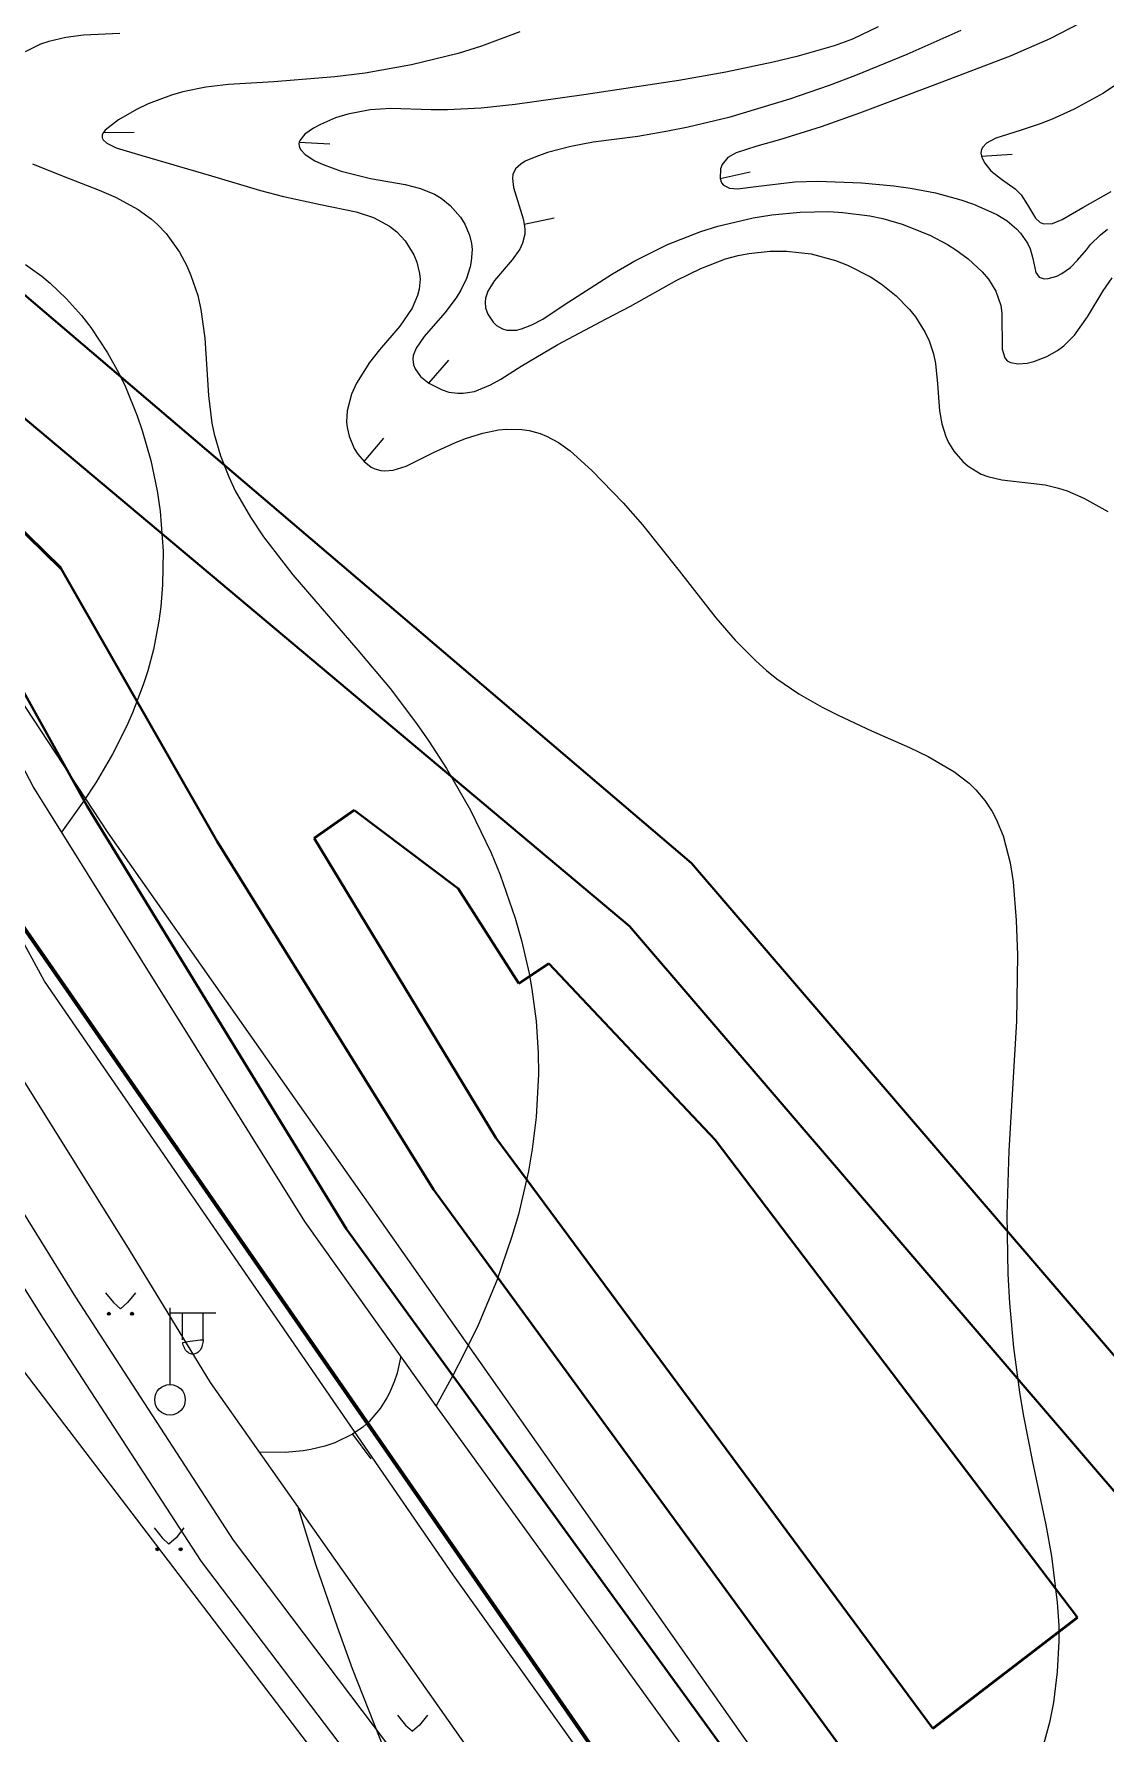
# Model space of a CAD drawing. Extents: x 1000 to 4000, y -5000 to -1000.
# Drawn here: x 1636.4 to 1706.4, y -4375.9 to -4264.8 of the extents above; entities that cross this region are included whole.
import ezdxf

# ---------------------------------------------------------------- set-up
doc = ezdxf.new("R2010")
doc.units = 0
doc.header["$MEASUREMENT"] = 0
for name, color, linetype in [('границы команд_1', 10, 'CONTINUOUS'), ('СЛОЙ_11', 7, 'CONTINUOUS'), ('СЛОЙ_24', 7, 'CONTINUOUS'), ('СЛОЙ_3', 7, 'CONTINUOUS'), ('СЛОЙ_41', 7, 'CONTINUOUS'), ('СЛОЙ_44', 7, 'CONTINUOUS'), ('СЛОЙ_50', 7, 'CONTINUOUS'), ('СЛОЙ_51', 7, 'CONTINUOUS'), ('СЛОЙ_6', 7, 'CONTINUOUS')]:
    doc.layers.add(name, color=color, linetype=linetype)

msp = doc.modelspace()

# ---------------------------------------------------------------- linework, layer by layer
at = {"layer": 'границы команд_1', "color": 6, "lineweight": 100}
msp.add_lwpolyline([(1232.11, -4386.01), (1363.2, -4532.87), (1381.72, -4552.5), (1403.93, -4569.93), (1443.73, -4590.95), (1468.13, -4601.74), (1562.69, -4618.1), (1653.41, -4634.07), (1688.72, -4638.31), (1704.49, -4638.31), (1722.79, -4634.02), (1760.92, -4607.28), (1770.05, -4590.33), (1775.59, -4571.42), (1777.87, -4554.14), (1774.94, -4530.66), (1770.7, -4517.78), (1633.08, -4319.39), (1619.81, -4295.08), (1612.96, -4276.82), (1612.96, -4259.86)], dxfattribs=at)
at = {"layer": 'СЛОЙ_11', "color": 253, "linetype": 'Continuous', "lineweight": 0}
msp.add_lwpolyline([(1626.49, -4340.14), (1672.56, -4400.52)], dxfattribs=at)
at = {"layer": 'СЛОЙ_24', "color": 253, "linetype": 'Continuous', "lineweight": 0}
for points in [[(1722, -4436.01), (1705.63, -4413.31), (1682.44, -4381.75), (1662.63, -4354.38), (1654.11, -4342.42), (1636.34, -4313.99), (1629.8, -4301.56), (1624.5, -4292.16), (1622.49, -4288.47), (1620.01, -4282.35), (1619.36, -4280.04), (1618.57, -4276.13), (1617.84, -4273.19), (1617.68, -4271.02), (1617.84, -4265), (1618.16, -4260.02), (1618.64, -4254.56)], [(1692.99, -4420.91), (1688.17, -4414.93), (1663.97, -4382.48), (1649.45, -4363.24), (1639.13, -4347.37), (1625.86, -4325.96), (1613.99, -4304.45), (1609.55, -4296.39), (1604.82, -4284.11), (1600.42, -4268.13)], [(1692.51, -4415.57), (1691.22, -4413.85), (1673.61, -4389.38), (1647.93, -4352.94), (1642.64, -4344.27), (1632.29, -4327.73), (1617.41, -4302.98), (1614.77, -4298.72), (1611.72, -4293.18), (1609.79, -4285.31), (1608.99, -4282.34)], [(1674.97, -4400.74), (1669.27, -4393.51), (1647.36, -4364.65), (1637.02, -4348.75), (1629.23, -4336.4)]]:
    msp.add_lwpolyline(points, dxfattribs=at)
at = {"layer": 'СЛОЙ_3', "color": 253, "linetype": 'Continuous', "lineweight": 0}
for p, q in [((1645.29, -4353.07), (1645.29, -4348.07)), ((1645.29, -4351.07), (1645.29, -4348.07)), ((1645.29, -4348.38), (1648.29, -4348.38)), ((1646.11, -4350.15), (1646.11, -4348.38)), ((1647.45, -4350.15), (1647.45, -4348.38))]:
    msp.add_line(p, q, dxfattribs=at)
msp.add_lwpolyline([(1647.45, -4350.15, -0.035191), (1647.44, -4350.33, -0.036545), (1647.4, -4350.51, -0.03934), (1647.34, -4350.67, -0.0437), (1647.26, -4350.82, -0.049642), (1647.16, -4350.93, -0.056748), (1647.04, -4351.02, -0.0637), (1646.91, -4351.07, -0.068204), (1646.78, -4351.09, -0.068204), (1646.65, -4351.07, -0.0637), (1646.53, -4351.02, -0.056748), (1646.41, -4350.93, -0.049642), (1646.31, -4350.82, -0.0437), (1646.23, -4350.67, -0.03934), (1646.16, -4350.51, -0.036545), (1646.12, -4350.33, -0.035191)], format="xyb", close=True, dxfattribs=at)
msp.add_circle((1645.29, -4354.07), 1, dxfattribs=at)
at = {"layer": 'СЛОЙ_41', "color": 253, "linetype": 'Continuous', "lineweight": 0}
for p, q in [((1641.08, -4347.07), (1641.59, -4347.72)), ((1643.03, -4347.07), (1642.52, -4347.72)), ((1641.59, -4347.72), (1642.05, -4348.13)), ((1642.52, -4347.72), (1642.05, -4348.13)), ((1644.26, -4362.45), (1644.77, -4363.1)), ((1644.77, -4363.1), (1645.22, -4363.51)), ((1645.69, -4363.1), (1645.22, -4363.51)), ((1646.2, -4362.45), (1645.69, -4363.1)), ((1660.17, -4374.68), (1660.68, -4375.33)), ((1660.68, -4375.33), (1661.14, -4375.74)), ((1661.61, -4375.33), (1661.14, -4375.74)), ((1662.12, -4374.68), (1661.61, -4375.33))]:
    msp.add_line(p, q, dxfattribs=at)
for centre in [(1641.29, -4348.45), (1642.81, -4348.45), (1644.47, -4363.84), (1645.99, -4363.84)]:
    msp.add_circle(centre, 0.0976, dxfattribs=at)
for points in [[(1641.21, -4348.51), (1641.2, -4348.42), (1641.21, -4348.4)], [(1641.2, -4348.49), (1641.2, -4348.43), (1641.2, -4348.42)], [(1641.2, -4348.49), (1641.2, -4348.42), (1641.21, -4348.51)], [(1641.2, -4348.47), (1641.2, -4348.45), (1641.2, -4348.43)], [(1641.2, -4348.47), (1641.2, -4348.43), (1641.2, -4348.49)], [(1641.22, -4348.52), (1641.21, -4348.4), (1641.22, -4348.38)], [(1641.21, -4348.51), (1641.21, -4348.4), (1641.22, -4348.52)], [(1641.24, -4348.54), (1641.22, -4348.38), (1641.24, -4348.37)], [(1641.22, -4348.52), (1641.22, -4348.38), (1641.24, -4348.54)], [(1641.26, -4348.54), (1641.24, -4348.37), (1641.26, -4348.36)], [(1641.24, -4348.54), (1641.24, -4348.37), (1641.26, -4348.54)], [(1641.26, -4348.54), (1641.26, -4348.36), (1641.27, -4348.55)], [(1641.27, -4348.55), (1641.26, -4348.36), (1641.27, -4348.36)], [(1641.27, -4348.55), (1641.27, -4348.36), (1641.29, -4348.55)], [(1641.29, -4348.55), (1641.27, -4348.36), (1641.29, -4348.36)], [(1642.73, -4348.51), (1642.72, -4348.42), (1642.73, -4348.4)], [(1642.72, -4348.49), (1642.72, -4348.43), (1642.72, -4348.42)], [(1642.72, -4348.49), (1642.72, -4348.42), (1642.73, -4348.51)], [(1642.72, -4348.47), (1642.72, -4348.45), (1642.72, -4348.43)], [(1642.72, -4348.47), (1642.72, -4348.43), (1642.72, -4348.49)], [(1642.75, -4348.52), (1642.73, -4348.4), (1642.75, -4348.38)], [(1642.73, -4348.51), (1642.73, -4348.4), (1642.75, -4348.52)], [(1642.76, -4348.54), (1642.75, -4348.38), (1642.76, -4348.37)], [(1642.75, -4348.52), (1642.75, -4348.38), (1642.76, -4348.54)], [(1642.78, -4348.54), (1642.76, -4348.37), (1642.78, -4348.36)], [(1642.76, -4348.54), (1642.76, -4348.37), (1642.78, -4348.54)], [(1642.78, -4348.54), (1642.78, -4348.36), (1642.8, -4348.55)], [(1642.8, -4348.55), (1642.78, -4348.36), (1642.8, -4348.36)], [(1642.8, -4348.55), (1642.8, -4348.36), (1642.81, -4348.55)], [(1642.81, -4348.55), (1642.8, -4348.36), (1642.81, -4348.36)], [(1644.38, -4363.88), (1644.37, -4363.82), (1644.38, -4363.8)], [(1644.37, -4363.86), (1644.37, -4363.84), (1644.37, -4363.82)], [(1644.37, -4363.86), (1644.37, -4363.82), (1644.38, -4363.88)], [(1644.39, -4363.9), (1644.38, -4363.8), (1644.39, -4363.79)], [(1644.38, -4363.88), (1644.38, -4363.8), (1644.39, -4363.9)], [(1644.4, -4363.91), (1644.39, -4363.79), (1644.4, -4363.77)], [(1644.39, -4363.9), (1644.39, -4363.79), (1644.4, -4363.91)], [(1644.41, -4363.92), (1644.4, -4363.77), (1644.41, -4363.76)], [(1644.4, -4363.91), (1644.4, -4363.77), (1644.41, -4363.92)], [(1644.43, -4363.93), (1644.41, -4363.76), (1644.43, -4363.75)], [(1644.41, -4363.92), (1644.41, -4363.76), (1644.43, -4363.93)], [(1644.43, -4363.93), (1644.43, -4363.75), (1644.45, -4363.94)], [(1644.45, -4363.94), (1644.43, -4363.75), (1644.45, -4363.75)], [(1644.47, -4363.94), (1644.45, -4363.75), (1644.47, -4363.74)], [(1644.45, -4363.94), (1644.45, -4363.75), (1644.47, -4363.94)], [(1645.9, -4363.88), (1645.89, -4363.82), (1645.9, -4363.8)], [(1645.89, -4363.86), (1645.89, -4363.84), (1645.89, -4363.82)], [(1645.89, -4363.86), (1645.89, -4363.82), (1645.9, -4363.88)], [(1645.91, -4363.9), (1645.9, -4363.8), (1645.91, -4363.79)], [(1645.9, -4363.88), (1645.9, -4363.8), (1645.91, -4363.9)], [(1645.92, -4363.91), (1645.91, -4363.79), (1645.92, -4363.77)], [(1645.91, -4363.9), (1645.91, -4363.79), (1645.92, -4363.91)], [(1645.94, -4363.92), (1645.92, -4363.77), (1645.94, -4363.76)], [(1645.92, -4363.91), (1645.92, -4363.77), (1645.94, -4363.92)], [(1645.95, -4363.93), (1645.94, -4363.76), (1645.95, -4363.75)], [(1645.94, -4363.92), (1645.94, -4363.76), (1645.95, -4363.93)], [(1645.95, -4363.93), (1645.95, -4363.75), (1645.97, -4363.94)], [(1645.97, -4363.94), (1645.95, -4363.75), (1645.97, -4363.75)], [(1645.99, -4363.94), (1645.97, -4363.75), (1645.99, -4363.74)], [(1645.97, -4363.94), (1645.97, -4363.75), (1645.99, -4363.94)]]:
    msp.add_solid(points, dxfattribs=at)
at = {"layer": 'СЛОЙ_41', "color": 253, "linetype": 'Continuous', "lineweight": 0, "extrusion": (0, 0, -1)}
for points in [[(-1641.29, -4348.55), (-1641.29, -4348.36), (-1641.31, -4348.55)], [(-1641.31, -4348.55), (-1641.29, -4348.36), (-1641.31, -4348.36)], [(-1641.31, -4348.55), (-1641.31, -4348.36), (-1641.33, -4348.54)], [(-1641.33, -4348.54), (-1641.31, -4348.36), (-1641.33, -4348.36)], [(-1641.33, -4348.54), (-1641.33, -4348.36), (-1641.35, -4348.54)], [(-1641.35, -4348.54), (-1641.33, -4348.36), (-1641.35, -4348.37)], [(-1641.35, -4348.54), (-1641.35, -4348.37), (-1641.36, -4348.52)], [(-1641.36, -4348.52), (-1641.35, -4348.37), (-1641.36, -4348.38)], [(-1641.36, -4348.52), (-1641.36, -4348.38), (-1641.37, -4348.51)], [(-1641.37, -4348.51), (-1641.36, -4348.38), (-1641.37, -4348.4)], [(-1641.37, -4348.51), (-1641.37, -4348.4), (-1641.38, -4348.49)], [(-1641.38, -4348.49), (-1641.37, -4348.4), (-1641.38, -4348.42)], [(-1641.38, -4348.49), (-1641.38, -4348.42), (-1641.39, -4348.47)], [(-1641.39, -4348.47), (-1641.38, -4348.42), (-1641.39, -4348.43)], [(-1641.39, -4348.47), (-1641.39, -4348.43), (-1641.39, -4348.45)], [(-1642.81, -4348.55), (-1642.81, -4348.36), (-1642.83, -4348.55)], [(-1642.83, -4348.55), (-1642.81, -4348.36), (-1642.83, -4348.36)], [(-1642.83, -4348.55), (-1642.83, -4348.36), (-1642.85, -4348.54)], [(-1642.85, -4348.54), (-1642.83, -4348.36), (-1642.85, -4348.36)], [(-1642.85, -4348.54), (-1642.85, -4348.36), (-1642.87, -4348.54)], [(-1642.87, -4348.54), (-1642.85, -4348.36), (-1642.87, -4348.37)], [(-1642.87, -4348.54), (-1642.87, -4348.37), (-1642.88, -4348.52)], [(-1642.88, -4348.52), (-1642.87, -4348.37), (-1642.88, -4348.38)], [(-1642.88, -4348.52), (-1642.88, -4348.38), (-1642.9, -4348.51)], [(-1642.9, -4348.51), (-1642.88, -4348.38), (-1642.9, -4348.4)], [(-1642.9, -4348.51), (-1642.9, -4348.4), (-1642.9, -4348.49)], [(-1642.9, -4348.49), (-1642.9, -4348.4), (-1642.9, -4348.42)], [(-1642.9, -4348.49), (-1642.9, -4348.42), (-1642.91, -4348.47)], [(-1642.91, -4348.47), (-1642.9, -4348.42), (-1642.91, -4348.43)], [(-1642.91, -4348.47), (-1642.91, -4348.43), (-1642.91, -4348.45)], [(-1644.47, -4363.94), (-1644.47, -4363.74), (-1644.49, -4363.94)], [(-1644.49, -4363.94), (-1644.47, -4363.74), (-1644.49, -4363.75)], [(-1644.49, -4363.94), (-1644.49, -4363.75), (-1644.51, -4363.93)], [(-1644.51, -4363.93), (-1644.49, -4363.75), (-1644.51, -4363.75)], [(-1644.51, -4363.93), (-1644.51, -4363.75), (-1644.52, -4363.92)], [(-1644.52, -4363.92), (-1644.51, -4363.75), (-1644.52, -4363.76)], [(-1644.52, -4363.92), (-1644.52, -4363.76), (-1644.54, -4363.91)], [(-1644.54, -4363.91), (-1644.52, -4363.76), (-1644.54, -4363.77)], [(-1644.54, -4363.91), (-1644.54, -4363.77), (-1644.55, -4363.9)], [(-1644.55, -4363.9), (-1644.54, -4363.77), (-1644.55, -4363.79)], [(-1644.55, -4363.9), (-1644.55, -4363.79), (-1644.56, -4363.88)], [(-1644.56, -4363.88), (-1644.55, -4363.79), (-1644.56, -4363.8)], [(-1644.56, -4363.88), (-1644.56, -4363.8), (-1644.56, -4363.86)], [(-1644.56, -4363.86), (-1644.56, -4363.8), (-1644.56, -4363.82)], [(-1644.56, -4363.86), (-1644.56, -4363.82), (-1644.57, -4363.84)], [(-1645.99, -4363.94), (-1645.99, -4363.74), (-1646.01, -4363.94)], [(-1646.01, -4363.94), (-1645.99, -4363.74), (-1646.01, -4363.75)], [(-1646.01, -4363.94), (-1646.01, -4363.75), (-1646.03, -4363.93)], [(-1646.03, -4363.93), (-1646.01, -4363.75), (-1646.03, -4363.75)], [(-1646.03, -4363.93), (-1646.03, -4363.75), (-1646.04, -4363.92)], [(-1646.04, -4363.92), (-1646.03, -4363.75), (-1646.04, -4363.76)], [(-1646.04, -4363.92), (-1646.04, -4363.76), (-1646.06, -4363.91)], [(-1646.06, -4363.91), (-1646.04, -4363.76), (-1646.06, -4363.77)], [(-1646.06, -4363.91), (-1646.06, -4363.77), (-1646.07, -4363.9)], [(-1646.07, -4363.9), (-1646.06, -4363.77), (-1646.07, -4363.79)], [(-1646.07, -4363.9), (-1646.07, -4363.79), (-1646.08, -4363.88)], [(-1646.08, -4363.88), (-1646.07, -4363.79), (-1646.08, -4363.8)], [(-1646.08, -4363.88), (-1646.08, -4363.8), (-1646.09, -4363.86)], [(-1646.09, -4363.86), (-1646.08, -4363.8), (-1646.09, -4363.82)], [(-1646.09, -4363.86), (-1646.09, -4363.82), (-1646.09, -4363.84)]]:
    msp.add_solid(points, dxfattribs=at)
at = {"layer": 'СЛОЙ_44', "color": 253, "linetype": 'Continuous', "lineweight": 0}
msp.add_lwpolyline([(1745.62, -4627.82), (1760.89, -4613.92), (1774.5, -4593.84), (1780.83, -4577.57), (1784.64, -4554.38), (1783.45, -4535.57), (1780.16, -4522), (1773.82, -4506.87), (1762.45, -4489.74), (1686.44, -4381.26), (1641.24, -4317.02), (1634.41, -4306.61), (1626.73, -4290.34), (1622.52, -4275.94), (1620.18, -4258.82)], dxfattribs=at)
at = {"layer": 'СЛОЙ_50', "color": 253, "linetype": 'Continuous', "lineweight": 0}
for p, q in [((1681.27, -4274.25), (1683.22, -4273.81)), ((1662.22, -4287.62), (1663.53, -4286.12)), ((1657.98, -4292.74), (1659.27, -4291.21)), ((1657.22, -4356.32), (1658.42, -4357.92))]:
    msp.add_line(p, q, dxfattribs=at)
for points in [[(1691.59, -4264.34), (1689.91, -4265.14), (1688.72, -4265.57), (1686.28, -4266.27), (1684.73, -4266.65), (1681.64, -4267.29), (1678.57, -4267.83), (1672.36, -4268.77), (1667.86, -4269.41), (1665.63, -4269.64), (1663.44, -4269.75), (1662.37, -4269.75), (1659.74, -4269.67), (1658.37, -4269.75), (1656.91, -4270.04), (1656.12, -4270.29), (1655.13, -4270.71), (1654.67, -4270.95), (1654.11, -4271.35), (1653.77, -4271.77), (1653.74, -4271.88), (1653.72, -4271.98), (1653.76, -4272.21)], [(1705.43, -4263.76), (1702.82, -4265.11), (1700.22, -4266.24), (1695.12, -4268.18), (1690.37, -4269.97), (1687.86, -4270.86), (1685.14, -4271.72), (1683.67, -4272.13), (1682.31, -4272.56), (1681.76, -4272.88), (1681.39, -4273.33), (1681.28, -4273.61), (1681.27, -4274.25), (1681.36, -4274.52), (1681.49, -4274.69), (1681.88, -4274.88), (1682.39, -4274.92), (1683.59, -4274.77), (1686.15, -4274.47), (1687.66, -4274.41), (1690.5, -4274.52), (1692.61, -4274.72), (1693.7, -4274.88), (1695.34, -4275.19), (1697, -4275.64), (1697.83, -4275.92), (1699.35, -4276.59), (1700.04, -4277.02), (1700.65, -4277.53), (1700.91, -4277.82), (1701.36, -4278.48), (1701.53, -4278.85), (1701.71, -4279.47), (1701.9, -4280.4), (1702.12, -4280.7), (1702.44, -4280.8), (1702.71, -4280.78), (1703.27, -4280.62), (1703.6, -4280.46), (1704.17, -4280.06), (1704.64, -4279.58), (1705.21, -4278.9), (1705.49, -4278.56), (1706.13, -4277.93), (1706.59, -4277.55)], [(1636.82, -4265.47), (1635.82, -4265.97)], [(1642.01, -4264.77), (1639.64, -4264.88), (1638.48, -4265.03), (1637.36, -4265.29), (1636.82, -4265.47)], [(1668.17, -4264.65), (1665.65, -4265.6), (1664.13, -4266.07), (1661.09, -4266.82), (1658.06, -4267.35), (1656.06, -4267.6), (1652.09, -4267.92), (1649.12, -4268.11), (1647.63, -4268.28)], [(1697, -4264.57), (1693.47, -4266.15), (1690.11, -4267.51), (1688.4, -4268.16), (1685.79, -4269.07), (1681.83, -4270.25), (1679.17, -4270.89), (1677.85, -4271.16), (1675.87, -4271.49), (1672.96, -4271.88), (1671.49, -4272.15), (1669.98, -4272.55), (1669.21, -4272.82), (1668.52, -4273.12), (1668.22, -4273.3), (1667.88, -4273.62), (1667.71, -4273.98), (1667.68, -4274.25), (1667.75, -4274.84), (1668.39, -4276.88), (1668.45, -4277.22), (1668.5, -4277.56), (1668.5, -4277.89), (1668.35, -4278.48), (1668.17, -4278.86), (1667.67, -4279.57), (1666.51, -4280.92), (1666.08, -4281.6), (1665.92, -4282.07), (1665.89, -4282.32), (1665.92, -4282.69), (1666.07, -4283.12), (1666.42, -4283.64), (1666.63, -4283.85), (1667.03, -4284.08), (1667.32, -4284.16), (1667.95, -4284.15), (1668.27, -4284.07), (1668.96, -4283.81), (1669.66, -4283.43), (1671.07, -4282.51), (1674.23, -4280.48), (1675.69, -4279.63), (1677.83, -4278.56), (1679.99, -4277.71), (1681.12, -4277.36), (1683.43, -4276.81), (1684.64, -4276.61), (1686.49, -4276.44), (1688.36, -4276.41), (1689.29, -4276.47), (1691.04, -4276.69), (1691.9, -4276.87), (1693.16, -4277.22), (1694.98, -4277.94), (1696.13, -4278.56), (1696.68, -4278.91), (1697.47, -4279.49), (1698.4, -4280.34), (1698.8, -4280.82), (1699.3, -4281.62), (1699.61, -4282.54), (1699.69, -4283.05), (1699.7, -4285.39)], [(1709.84, -4266.32), (1706.32, -4268.66), (1704.42, -4269.71), (1702.97, -4270.36), (1702.18, -4270.67), (1700.87, -4271.1), (1699.29, -4271.61), (1698.69, -4271.93), (1698.43, -4272.19), (1698.35, -4272.34), (1698.31, -4272.59), (1698.36, -4272.78), (1698.41, -4272.97), (1698.56, -4273.24), (1698.97, -4273.74), (1699.65, -4274.28), (1700.56, -4274.91), (1700.95, -4275.31), (1701.36, -4275.97), (1701.88, -4276.84), (1702.18, -4277.12), (1702.43, -4277.21), (1702.99, -4277.18), (1703.63, -4276.93), (1704.98, -4276.13), (1706.84, -4275.09)], [(1647.63, -4268.28), (1646.13, -4268.58), (1645.38, -4268.79), (1643.86, -4269.36), (1643.09, -4269.73), (1641.92, -4270.42), (1641.06, -4271.08), (1640.95, -4271.24), (1640.85, -4271.4), (1640.85, -4271.59), (1640.91, -4271.71), (1641.16, -4271.94), (1641.77, -4272.23), (1643.44, -4272.74), (1648.01, -4274.07), (1651.2, -4275.02), (1652.72, -4275.43), (1655.13, -4275.95), (1657.46, -4276.42), (1658.6, -4276.8), (1659.65, -4277.36), (1660.12, -4277.74), (1660.66, -4278.32), (1661.23, -4279.23), (1661.43, -4279.72), (1661.61, -4280.46), (1661.64, -4280.83), (1661.59, -4281.48), (1661.48, -4281.9), (1661.12, -4282.71), (1660.31, -4283.89), (1658.99, -4285.45), (1658.34, -4286.27), (1657.48, -4287.63), (1657.16, -4288.34), (1656.88, -4289.43), (1656.84, -4290.16), (1656.88, -4290.53), (1657, -4291.09), (1657.34, -4291.89), (1657.57, -4292.26), (1657.98, -4292.74), (1658.44, -4293.11), (1658.69, -4293.23), (1659.08, -4293.34), (1659.34, -4293.36), (1659.88, -4293.31), (1660.74, -4293.04), (1662.53, -4292.16), (1663.96, -4291.5), (1664.68, -4291.22), (1665.74, -4290.89), (1666.78, -4290.68), (1667.29, -4290.63), (1668.29, -4290.65), (1668.78, -4290.72), (1669.49, -4290.91), (1669.9, -4291.08), (1670.69, -4291.51), (1671.45, -4292.05), (1672.88, -4293.32), (1674.93, -4295.44), (1676.19, -4296.89), (1678.59, -4299.89), (1680.98, -4302.96), (1682.24, -4304.42), (1683.59, -4305.78), (1684.3, -4306.41), (1684.98, -4306.95), (1686.41, -4307.92), (1687.93, -4308.79), (1688.98, -4309.33), (1691.17, -4310.34), (1693.65, -4311.43), (1694.86, -4312.02), (1696.54, -4313.01), (1697.54, -4313.77), (1697.98, -4314.2), (1698.58, -4314.89), (1699.05, -4315.61), (1699.32, -4316.11), (1699.76, -4317.2), (1700.22, -4318.97), (1700.42, -4320.21), (1700.63, -4322.75), (1700.7, -4324.98), (1700.64, -4329.33), (1700.15, -4337.79), (1700.01, -4341.99), (1700.07, -4345.83), (1700.18, -4347.76), (1700.44, -4350.66), (1700.83, -4353.57), (1701.08, -4355.03), (1701.69, -4358.13), (1702.55, -4362.25), (1702.92, -4364.29), (1703.31, -4367.32), (1703.4, -4368.83), (1703.41, -4369.84), (1703.31, -4371.86)], [(1640.95, -4271.24), (1642.95, -4271.21)], [(1653.74, -4271.88), (1655.74, -4271.98)], [(1653.76, -4272.21), (1653.84, -4272.37), (1654.12, -4272.67)], [(1654.12, -4272.67), (1654.76, -4273.08), (1655.3, -4273.34), (1656.48, -4273.77), (1658.41, -4274.24), (1660.67, -4274.64), (1661.67, -4274.89), (1662.59, -4275.27), (1663.02, -4275.52), (1663.62, -4276), (1664.29, -4276.78), (1664.56, -4277.23), (1664.87, -4277.94), (1665, -4278.5), (1665.04, -4278.88), (1664.99, -4279.64), (1664.92, -4280.02), (1664.67, -4280.79), (1664.3, -4281.54), (1664, -4282.04), (1663.26, -4283.02), (1661.9, -4284.58), (1661.39, -4285.33), (1661.2, -4285.82), (1661.17, -4286.06), (1661.21, -4286.42), (1661.31, -4286.68), (1661.68, -4287.18), (1662.22, -4287.62), (1663.08, -4288.06), (1663.53, -4288.2), (1664.1, -4288.28), (1664.47, -4288.28), (1665.2, -4288.16), (1666.25, -4287.74), (1666.93, -4287.36), (1668.26, -4286.51), (1670.65, -4285.09), (1673.82, -4283.42), (1675.4, -4282.58), (1678.44, -4280.88), (1680.01, -4280.12), (1681.62, -4279.5), (1682.45, -4279.28), (1683.14, -4279.14), (1684.54, -4278.99), (1685.61, -4278.99), (1687.22, -4279.18), (1688.81, -4279.6), (1689.58, -4279.9)], [(1698.36, -4272.78), (1700.36, -4272.66)], [(1636.29, -4273.29), (1638.31, -4274.09), (1640.66, -4275), (1641.73, -4275.47), (1643.2, -4276.27), (1644.07, -4276.91), (1644.48, -4277.26), (1645.04, -4277.84), (1645.91, -4279.05), (1646.39, -4279.95), (1646.66, -4280.58), (1647.1, -4281.89), (1647.31, -4282.81), (1647.56, -4284.69), (1647.81, -4288.43), (1648.03, -4290.23), (1648.18, -4290.96), (1648.59, -4292.38), (1649.14, -4293.75), (1649.56, -4294.65), (1650.56, -4296.39), (1651.41, -4297.67), (1653.33, -4300.16), (1657.58, -4305.07), (1659.68, -4307.58), (1661.41, -4309.86), (1662.22, -4311.03), (1663.37, -4312.81), (1664.93, -4315.54), (1666.28, -4318.33), (1666.87, -4319.75), (1667.87, -4322.6), (1668.28, -4324.04), (1668.78, -4326.21), (1668.96, -4327.24), (1669.23, -4329.32), (1669.37, -4331.4), (1669.38, -4332.79), (1669.24, -4335.59), (1668.98, -4337.7), (1668.73, -4339.12), (1668.07, -4341.96), (1667.65, -4343.4), (1666.65, -4346.28), (1665.43, -4349.19), (1664.49, -4351.14), (1663.81, -4352.45), (1662.69, -4354.46)], [(1668.45, -4277.22), (1670.41, -4276.81)], [(1635.85, -4279.86), (1636.9, -4280.62), (1637.46, -4281.09), (1638.53, -4282.1), (1639.51, -4283.2), (1640.11, -4283.98), (1641.21, -4285.64), (1641.94, -4286.96), (1642.38, -4287.87), (1643.15, -4289.76), (1643.48, -4290.72), (1644.04, -4292.68), (1644.45, -4294.67), (1644.64, -4295.99), (1644.84, -4298.61), (1644.81, -4300.8), (1644.69, -4302.23), (1644.56, -4303.18), (1644.2, -4305.04), (1643.83, -4306.42), (1643.54, -4307.34), (1642.84, -4309.16), (1642.44, -4310.06), (1641.52, -4311.88), (1640.46, -4313.71), (1639.66, -4314.93), (1638.2, -4316.97)], [(1689.58, -4279.9), (1691.09, -4280.67), (1691.8, -4281.13), (1692.78, -4281.92), (1693.65, -4282.8), (1694.03, -4283.28), (1694.67, -4284.31), (1694.92, -4284.85), (1695.21, -4285.7), (1695.34, -4286.34), (1695.48, -4287.66), (1695.61, -4289.43), (1695.76, -4290.29), (1696.01, -4291.11), (1696.19, -4291.5), (1696.54, -4292.07), (1697.13, -4292.74), (1697.48, -4293.04), (1698.33, -4293.56), (1698.77, -4293.73), (1699.68, -4293.95), (1701.58, -4294.15), (1702.52, -4294.27), (1703.39, -4294.48), (1703.95, -4294.66), (1705.04, -4295.13), (1706.62, -4296)], [(1699.7, -4285.39), (1699.87, -4285.96), (1700.04, -4286.16), (1700.24, -4286.27), (1700.74, -4286.36), (1701.34, -4286.31), (1701.77, -4286.21), (1702.62, -4285.89), (1703.33, -4285.49), (1703.74, -4285.18), (1704.44, -4284.49), (1705.28, -4283.29), (1706.3, -4281.58), (1706.89, -4280.73)], [(1660.38, -4351.22), (1660.14, -4352.32), (1659.95, -4352.9), (1659.64, -4353.61), (1659.47, -4353.95), (1659.03, -4354.65), (1658.31, -4355.48), (1657.9, -4355.85), (1657.22, -4356.32), (1656.06, -4356.89), (1655.41, -4357.11), (1654.49, -4357.33), (1654, -4357.41), (1652.83, -4357.51), (1651.14, -4357.49)], [(1653.62, -4361), (1654.8, -4364.81), (1656.21, -4368.91), (1657.21, -4371.63), (1659.34, -4377.04)], [(1703.31, -4371.86), (1703.06, -4373.85), (1702.8, -4375.17), (1702.09, -4377.79), (1701.39, -4379.72), (1700.91, -4381.03), (1699.57, -4383.54), (1698.85, -4384.8), (1697.23, -4387.29), (1695.38, -4389.75), (1694.04, -4391.37), (1693.09, -4392.44), (1691.52, -4394.11)]]:
    msp.add_lwpolyline(points, dxfattribs=at)
at = {"layer": 'СЛОЙ_51', "color": 253, "linetype": 'Continuous', "lineweight": 0}
msp.add_lwpolyline([(1324.31, -4490.49), (1379.94, -4551.27), (1400.47, -4567.24), (1446.75, -4594.31), (1468.13, -4601.74), (1607.62, -4625.87), (1673.13, -4637.61), (1701.93, -4638.91), (1722.79, -4634.02), (1737.13, -4625.87), (1760.92, -4607.28), (1770.05, -4590.33), (1775.59, -4571.42), (1777.87, -4554.14), (1774.94, -4530.66), (1770.7, -4517.78), (1750.5, -4486.8), (1663.8, -4365.51), (1637.08, -4326.71), (1619.81, -4295.08), (1612.96, -4276.82), (1611.33, -4259.86)], dxfattribs=at)
at = {"layer": 'СЛОЙ_6', "color": 253, "linetype": 'Continuous', "lineweight": 50}
for p, q in [((1633.4, -4295.07), (1638.16, -4299.71)), ((1657.34, -4315.53), (1654.71, -4317.37)), ((1670.07, -4325.55), (1668.1, -4326.87)), ((1704.64, -4368.3), (1695.16, -4375.56))]:
    msp.add_line(p, q, dxfattribs=at)
at = {"layer": 'СЛОЙ_6', "color": 253, "linetype": 'Continuous', "lineweight": 40}
for points in [[(1633.09, -4280.68), (1635.17, -4281.32), (1679.38, -4318.99), (1718.07, -4364.06)], [(1625.87, -4286.54), (1631.34, -4286.2), (1675.34, -4323.11), (1713.7, -4367.82)], [(1629.74, -4297.07), (1639.87, -4315.27), (1656.84, -4342.91), (1685.61, -4382.54)], [(1638.16, -4299.71), (1648.37, -4317.58), (1662.51, -4340.32), (1690.66, -4378.85)], [(1657.34, -4315.53), (1664.13, -4320.66), (1668.1, -4326.87)], [(1654.71, -4317.37), (1666.59, -4336.95), (1695.16, -4375.56)], [(1670.07, -4325.55), (1680.94, -4337.07), (1704.64, -4368.3)]]:
    msp.add_lwpolyline(points, dxfattribs=at)

doc.saveas('drawing.dxf')
